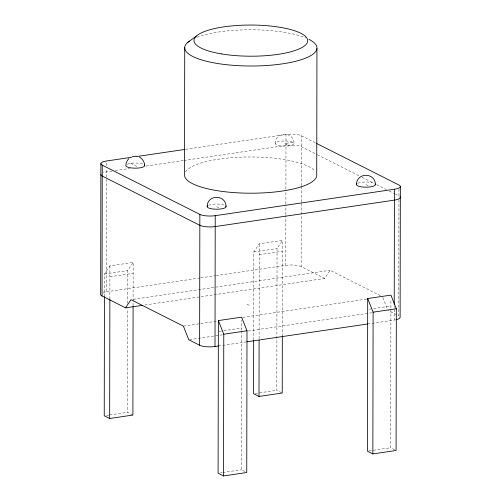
<?xml version="1.0" encoding="UTF-8"?>
<svg xmlns="http://www.w3.org/2000/svg" width="501" height="501" viewBox="0 0 501 501"><rect width="100%" height="100%" fill="white"/><g stroke="black" fill="none" stroke-linecap="round" stroke-linejoin="round"><path stroke-width="0.38" stroke-dasharray="2.5 1.88" d="M104.446 296.605L104.49 274.022L109.932 265.856L133.16 262.424L133.091 301.132M102.868 292.659A11.335 3.106 0.1 0 1 106.569 291.782L106.763 178.08M106.763 177.304L106.782 168.737M106.788 165.624L106.794 160.953M109.869 299.097L109.932 265.856M132.89 415.06L127.473 412.323L127.649 308.748M127.661 303.299L127.717 270.59L133.16 262.424M133.084 305.81L133.091 301.909M244.72 471.497L241.332 469.788L241.57 331.111M241.576 330.347L241.588 320.264M253.669 339.979L253.825 251.978L259.267 243.812L282.495 240.386L282.326 336.058M259.098 338.701L259.267 243.812M281.549 392.678L276.809 390.285L277.053 248.552L282.495 240.386M216.163 275.606L285.77 265.336L285.858 215.493M285.858 214.716L285.877 204.59M285.877 203.813L285.902 189.798M285.902 189.015L285.996 134.506A11.335 3.106 0.1 0 1 301.377 135.771L315.317 142.804M380.397 295.684L330.084 270.289L324.642 278.456L301.145 266.601L301.258 202.742M301.258 201.966L301.289 186.391M301.289 185.608L301.377 135.771M394.732 449.798L390.667 447.744L390.924 299.003M367.659 323.978L394.206 320.058L394.231 306.042M398.94 199.818L398.74 315.855L387.893 310.382M398.959 188.915L398.946 195.922L395.464 194.163M275.174 143.468C275.281 131.08 294.15 131.256 294.062 143.624A9.444 2.586 0.1 0 1 279.69 145.747A9.444 2.586 0.1 0 1 280.103 141.269A9.444 2.586 0.1 0 1 294.062 143.624M185.583 149.323L285.996 134.506M292.916 142.322L284.618 143.549L289.133 145.829M112.18 171.054L106.776 171.856A11.335 3.106 0.1 0 0 103.074 172.732M115.274 170.597L129.947 168.436M146.167 166.038L183.247 160.564M184.017 160.452L285.977 145.403A11.335 3.106 0.1 0 1 301.358 146.674L316.695 154.414M104.49 274.022L127.717 270.59M253.825 251.978L277.053 248.552M109.907 276.752L133.141 273.327M259.242 254.715L282.476 251.289M106.569 291.782L200.012 277.992M200.782 277.88L215.392 275.719M133.285 299.335L330.084 270.289M144.82 304.996L324.642 278.456M183.379 326.126L217.334 321.116M242.803 317.358L367.058 299.022M219.119 331.368L222.995 330.792M223.765 330.679L241.576 328.049M369.231 309.211L390.912 306.011M189.553 339.653L222.738 334.756M248.208 330.998L371.692 312.774M218.323 346.016L246.166 341.907M106.563 415.41L108.886 415.066M109.663 414.953L127.473 412.323M255.128 393.485L276.809 390.285M220.421 472.869L221.974 472.643M222.745 472.531L241.332 469.788M368.987 450.944L390.667 447.744M317.39 154.765L359.217 175.87M362.004 177.279L373.852 183.26M376.639 184.669L386.403 189.591M389.189 191L394.769 193.812M365.943 184.593L368.529 185.896M130.767 163.307L138.508 167.215M216.607 206.631L219.194 207.934M247.024 304.226L250.387 305.923M382.777 297.462L387.329 308.948M285.77 265.336A11.335 3.106 0.1 0 1 301.145 266.601M395.458 319.845A11.335 3.106 0.1 0 1 394.206 320.058M185.489 171.837A66.126 18.117 0.1 0 1 248.559 156.976A66.126 18.117 0.1 0 1 314.897 170.941M357.883 183.228A9.444 2.586 0.1 0 1 372.788 182.815M208.548 205.266A9.444 2.586 0.1 0 1 224.905 205.404M127.223 164.222A9.444 2.586 0.1 0 1 143.58 164.366M196.943 37.306A66.126 18.117 0.1 0 1 305.71 37.869"/><path stroke-width="0.75" d="M100.883 163.589L100.657 294.425A11.335 3.106 0.1 0 0 102.035 295.985L125.526 307.846L142.503 305.341M102.035 295.985L102.26 165.155A11.335 3.106 0.1 0 1 106.794 160.953L131.512 157.301M104.446 296.605L104.239 415.755L109.663 418.492L132.89 415.06L133.084 306.593M109.663 418.492L109.869 299.097M184.725 47.332L184.506 174.53A66.126 18.117 0.1 0 0 248.966 193.198A66.126 18.117 0.1 0 0 316.72 175.644L316.945 48.447M218.323 346.016L215.004 346.504A11.335 3.106 0.1 0 1 199.623 345.239L199.855 214.409L102.26 165.155M215.004 346.504L215.23 215.674L394.431 189.228A11.335 3.106 0.1 0 0 398.965 185.019L316.713 143.511M218.367 320.577L218.098 473.213L223.521 475.95L246.749 472.524L246.999 330.785L241.595 317.152L218.367 320.577L223.772 334.217L223.521 475.95M253.669 340.755L253.575 393.711L258.998 396.448L282.226 393.022L282.326 336.058M258.998 396.448L259.098 340.267M367.703 298.54L367.433 451.176L372.857 453.912L396.084 450.48L396.335 308.748L390.93 295.108L367.703 298.54L373.107 312.179L372.857 453.912M394.231 304.483L394.431 189.228M400.343 186.585L400.117 317.421A11.335 3.106 0.1 0 1 396.598 319.588M207.163 206.55C207.27 194.163 226.139 194.338 226.051 206.713M356.499 184.512C356.606 172.125 375.474 172.3 375.387 184.669M125.526 307.846L130.968 299.679L183.379 326.126L188.783 339.766L199.623 345.239M128.889 158.635C127.072 160.464 125.939 162.925 125.839 165.505A9.444 2.586 0.1 0 0 136.285 168.161A9.444 2.586 0.1 0 0 144.463 164.992M187.405 42.666L196.298 36.128M132.039 156.775L135.99 156.168M136.147 156.619L184.806 149.436M223.772 334.217L246.999 330.785M373.107 312.179L396.335 308.748M246.937 341.795L367.659 323.978M139.447 157.107C142.628 158.736 144.62 162.117 144.726 165.668M400.011 196.68A11.335 3.106 0.1 0 1 394.412 200.131L215.211 226.577A11.335 3.106 0.1 0 1 199.836 225.312L102.242 176.058A11.335 3.106 0.1 0 1 100.864 174.492M215.23 215.674A11.335 3.106 0.1 0 1 199.855 214.409M225.794 206.036A9.444 2.586 0.1 0 1 216.376 209.218A9.444 2.586 0.1 0 1 207.552 205.886M375.13 183.999A9.444 2.586 0.1 0 1 365.711 187.18A9.444 2.586 0.1 0 1 356.887 183.842M308.91 39.322A66.126 18.117 0.1 0 1 254.702 65.982A66.126 18.117 0.1 0 1 189.466 41.044M221.198 53.87A56.87 15.581 0.1 0 0 307.702 41.101A56.87 15.581 0.1 0 0 223.646 26.897A56.87 15.581 0.1 0 0 221.198 53.87"/></g></svg>
